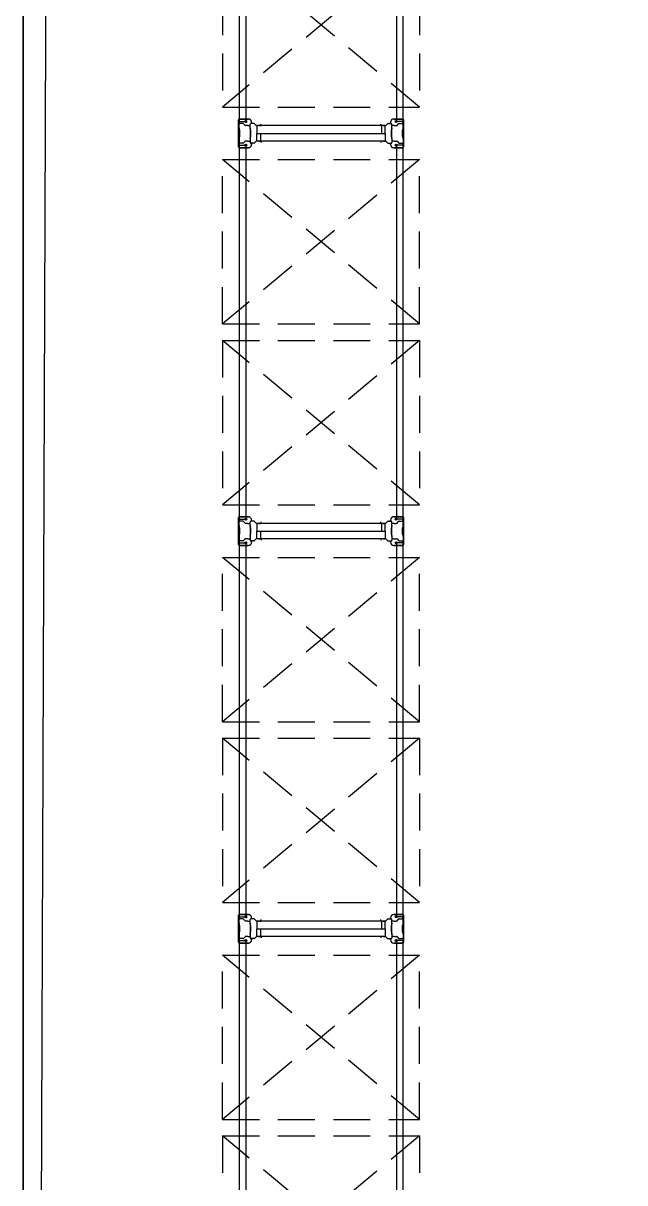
# Model space of a CAD drawing. Header units: millimetres. Extents: x 13 to 166, y 58 to 179.
# Drawn here: x 16.75 to 20.41, y 131.84 to 138.9 of the extents above; entities that cross this region are included whole.
import ezdxf

# ---------------------------------------------------------------- set-up
doc = ezdxf.new("R2010")
doc.units = ezdxf.units.MM
doc.linetypes.add('12_13_14_SB-E17-AR-A01_A02_A03-A$0$DASHED2', pattern=[0.375, 0.25, -0.125])
doc.layers.add('Rack Mecalux 2300mm (MVA-VLZ)', color=5, linetype='Continuous')

# ---------------------------------------------------------------- blocks, each defined once
blk = doc.blocks.new('Rack 2300mm Sistema Mecalux REFORZADO 120mm')
at = {"color": 253, "linetype": '12_13_14_SB-E17-AR-A01_A02_A03-A$0$DASHED2', "ltscale": 0.9}
for p, q in [((2093.97033, 1334.181217), (2092.97033, 1334.181217)), ((2092.97033, 1334.181217), (2092.97033, 1332.981217)), ((2092.97033, 1332.981217), (2093.97033, 1334.181217)), ((2093.97033, 1332.981217), (2092.97033, 1334.181217)), ((2093.97033, 1334.181217), (2093.97033, 1332.981217)), ((2094.07033, 1334.181217), (2095.07033, 1334.181217)), ((2095.07033, 1332.981217), (2094.07033, 1334.181217)), ((2094.07033, 1332.981217), (2095.07033, 1334.181217)), ((2094.07033, 1334.181217), (2094.07033, 1332.981217)), ((2095.07033, 1334.181217), (2095.07033, 1332.981217)), ((2093.97033, 1332.981217), (2092.97033, 1332.981217)), ((2094.07033, 1332.981217), (2095.07033, 1332.981217))]:
    blk.add_line(p, q, dxfattribs=at)
at = {"color": 252}
for p, q in [((2092.72313, 1334.023967), (2092.72313, 1334.078967)), ((2092.72813, 1334.083967), (2092.89253, 1334.083967)), ((2095.16313, 1334.080217), (2092.87353, 1334.080217)), ((2092.89753, 1334.078967), (2092.89753, 1334.023967)), ((2095.14313, 1334.078967), (2095.14313, 1334.023967)), ((2095.31253, 1334.083967), (2095.14813, 1334.083967)), ((2095.31753, 1334.023967), (2095.31753, 1334.078967)), ((2095.15813, 1334.040218), (2092.88253, 1334.040218)), ((2092.75033, 1334.003967), (2092.74313, 1334.003967)), ((2092.763503, 1333.948826), (2092.810306, 1333.948826)), ((2092.87753, 1334.003967), (2092.87033, 1334.003967)), ((2095.16313, 1334.003967), (2095.17033, 1334.003967)), ((2095.183503, 1333.94877), (2095.230306, 1333.94877)), ((2095.29033, 1334.003967), (2095.29753, 1334.003967)), ((2092.857158, 1333.213608), (2092.810354, 1333.213608)), ((2095.277158, 1333.213553), (2095.230354, 1333.213553)), ((2092.72313, 1333.138467), (2092.72313, 1333.083467)), ((2092.75033, 1333.158467), (2092.74313, 1333.158467)), ((2092.87753, 1333.158467), (2092.87033, 1333.158467)), ((2095.15813, 1333.122217), (2092.88253, 1333.122217)), ((2092.89753, 1333.083467), (2092.89753, 1333.138467)), ((2095.14313, 1333.083467), (2095.14313, 1333.138467)), ((2095.16313, 1333.158467), (2095.17033, 1333.158467)), ((2095.29033, 1333.158467), (2095.29753, 1333.158467)), ((2095.31753, 1333.138467), (2095.31753, 1333.083467)), ((2092.72813, 1333.078467), (2092.89253, 1333.078467)), ((2095.16313, 1333.082217), (2092.87353, 1333.082217)), ((2095.31253, 1333.078467), (2095.14813, 1333.078467))]:
    blk.add_line(p, q, dxfattribs=at)
at = {"color": 252, "lineweight": 30}
for p, q in [((2092.75033, 1334.057458), (2092.75033, 1334.076894)), ((2092.76058, 1334.080644), (2092.75408, 1334.080644)), ((2092.782984, 1334.080644), (2092.76058, 1334.080644)), ((2092.77708, 1334.080644), (2092.783438, 1334.080644)), ((2092.830054, 1334.077917), (2092.790606, 1334.077917)), ((2092.837677, 1334.080644), (2092.86008, 1334.080644)), ((2092.86008, 1334.080644), (2092.86658, 1334.080644)), ((2092.87033, 1334.057458), (2092.87033, 1334.076894)), ((2095.17033, 1334.057458), (2095.17033, 1334.076894)), ((2095.18058, 1334.080644), (2095.17408, 1334.080644)), ((2095.202984, 1334.080644), (2095.18058, 1334.080644)), ((2095.210606, 1334.077917), (2095.250054, 1334.077917)), ((2095.26358, 1334.080644), (2095.257222, 1334.080644)), ((2095.257677, 1334.080644), (2095.28008, 1334.080644)), ((2095.28008, 1334.080644), (2095.28658, 1334.080644)), ((2095.29033, 1334.057458), (2095.29033, 1334.076894)), ((2092.75033, 1333.989674), (2092.75033, 1334.00911)), ((2092.762, 1334.043933), (2092.751833, 1334.053885)), ((2092.76058, 1334.01286), (2092.75408, 1334.01286)), ((2092.759753, 1334.01286), (2092.754472, 1334.01286)), ((2092.782984, 1334.01286), (2092.76058, 1334.01286)), ((2092.763503, 1334.034894), (2092.763503, 1334.04036)), ((2092.763503, 1334.026894), (2092.763503, 1334.034894)), ((2092.763503, 1334.026894), (2092.763503, 1334.01661)), ((2092.77708, 1334.01286), (2092.783438, 1334.01286)), ((2092.830054, 1334.010133), (2092.790606, 1334.010133)), ((2092.837677, 1334.01286), (2092.86008, 1334.01286)), ((2092.857158, 1334.034894), (2092.857158, 1334.04036)), ((2092.857158, 1334.026894), (2092.857158, 1334.034894)), ((2092.857158, 1334.026894), (2092.857158, 1334.01661)), ((2092.85866, 1334.043933), (2092.868828, 1334.053885)), ((2092.86008, 1334.01286), (2092.86658, 1334.01286)), ((2092.860908, 1334.01286), (2092.866188, 1334.01286)), ((2092.87033, 1333.989674), (2092.87033, 1334.00911)), ((2095.17033, 1333.989674), (2095.17033, 1334.00911)), ((2095.182, 1334.043933), (2095.171833, 1334.053885)), ((2095.18058, 1334.01286), (2095.17408, 1334.01286)), ((2095.179753, 1334.01286), (2095.174472, 1334.01286)), ((2095.202984, 1334.01286), (2095.18058, 1334.01286)), ((2095.183503, 1334.034894), (2095.183503, 1334.04036)), ((2095.183503, 1334.026894), (2095.183503, 1334.034894)), ((2095.183503, 1334.026894), (2095.183503, 1334.01661)), ((2095.210606, 1334.010133), (2095.250054, 1334.010133)), ((2095.26358, 1334.01286), (2095.257222, 1334.01286)), ((2095.257677, 1334.01286), (2095.28008, 1334.01286)), ((2095.277158, 1334.034894), (2095.277158, 1334.04036)), ((2095.277158, 1334.026894), (2095.277158, 1334.034894)), ((2095.277158, 1334.026894), (2095.277158, 1334.01661)), ((2095.27866, 1334.043933), (2095.288828, 1334.053885)), ((2095.28008, 1334.01286), (2095.28658, 1334.01286)), ((2095.280908, 1334.01286), (2095.286188, 1334.01286)), ((2095.29033, 1333.989674), (2095.29033, 1334.00911)), ((2092.762, 1333.976149), (2092.751833, 1333.986101)), ((2092.759753, 1333.945076), (2092.754472, 1333.945076)), ((2092.763503, 1333.96711), (2092.763503, 1333.972576)), ((2092.763503, 1333.95911), (2092.763503, 1333.96711)), ((2092.763503, 1333.95911), (2092.763503, 1333.948826)), ((2092.857158, 1333.96711), (2092.857158, 1333.972576)), ((2092.857158, 1333.95911), (2092.857158, 1333.96711)), ((2092.857158, 1333.95911), (2092.857158, 1333.948826)), ((2092.85866, 1333.976149), (2092.868828, 1333.986101)), ((2092.860908, 1333.945076), (2092.866188, 1333.945076)), ((2095.182, 1333.976149), (2095.171833, 1333.986101)), ((2095.179753, 1333.945076), (2095.174472, 1333.945076)), ((2095.183503, 1333.96711), (2095.183503, 1333.972576)), ((2095.183503, 1333.95911), (2095.183503, 1333.96711)), ((2095.183503, 1333.95911), (2095.183503, 1333.948826)), ((2095.277158, 1333.96711), (2095.277158, 1333.972576)), ((2095.277158, 1333.95911), (2095.277158, 1333.96711)), ((2095.277158, 1333.95911), (2095.277158, 1333.948826)), ((2095.27866, 1333.976149), (2095.288828, 1333.986101)), ((2095.280908, 1333.945076), (2095.286188, 1333.945076)), ((2092.75033, 1333.172759), (2092.75033, 1333.153324)), ((2092.762, 1333.186285), (2092.751833, 1333.176333)), ((2092.759753, 1333.217358), (2092.754472, 1333.217358)), ((2092.763503, 1333.203324), (2092.763503, 1333.213608)), ((2092.763503, 1333.203324), (2092.763503, 1333.195324)), ((2092.763503, 1333.195324), (2092.763503, 1333.189858)), ((2092.857158, 1333.203324), (2092.857158, 1333.213608)), ((2092.857158, 1333.203324), (2092.857158, 1333.195324)), ((2092.857158, 1333.195324), (2092.857158, 1333.189858)), ((2092.85866, 1333.186285), (2092.868828, 1333.176333)), ((2092.860908, 1333.217358), (2092.866188, 1333.217358)), ((2092.87033, 1333.172759), (2092.87033, 1333.153324)), ((2095.17033, 1333.172759), (2095.17033, 1333.153324)), ((2095.182, 1333.186285), (2095.171833, 1333.176333)), ((2095.179753, 1333.217358), (2095.174472, 1333.217358)), ((2095.183503, 1333.203324), (2095.183503, 1333.213608)), ((2095.183503, 1333.203324), (2095.183503, 1333.195324)), ((2095.183503, 1333.195324), (2095.183503, 1333.189858)), ((2095.277158, 1333.203324), (2095.277158, 1333.213608)), ((2095.277158, 1333.203324), (2095.277158, 1333.195324)), ((2095.277158, 1333.195324), (2095.277158, 1333.189858)), ((2095.27866, 1333.186285), (2095.288828, 1333.176333)), ((2095.280908, 1333.217358), (2095.286188, 1333.217358)), ((2095.29033, 1333.172759), (2095.29033, 1333.153324)), ((2092.75033, 1333.104975), (2092.75033, 1333.08554)), ((2092.762, 1333.118501), (2092.751833, 1333.108549)), ((2092.76058, 1333.149574), (2092.75408, 1333.149574)), ((2092.759753, 1333.149574), (2092.754472, 1333.149574)), ((2092.782984, 1333.149574), (2092.76058, 1333.149574)), ((2092.763503, 1333.13554), (2092.763503, 1333.145824)), ((2092.763503, 1333.13554), (2092.763503, 1333.12754)), ((2092.763503, 1333.12754), (2092.763503, 1333.122074)), ((2092.77708, 1333.149574), (2092.783438, 1333.149574)), ((2092.830054, 1333.1523), (2092.790606, 1333.1523)), ((2092.837677, 1333.149574), (2092.86008, 1333.149574)), ((2092.857158, 1333.13554), (2092.857158, 1333.145824)), ((2092.857158, 1333.13554), (2092.857158, 1333.12754)), ((2092.857158, 1333.12754), (2092.857158, 1333.122074)), ((2092.85866, 1333.118501), (2092.868828, 1333.108549)), ((2092.86008, 1333.149574), (2092.86658, 1333.149574)), ((2092.860908, 1333.149574), (2092.866188, 1333.149574)), ((2092.87033, 1333.104975), (2092.87033, 1333.08554)), ((2095.17033, 1333.104975), (2095.17033, 1333.08554)), ((2095.182, 1333.118501), (2095.171833, 1333.108549)), ((2095.18058, 1333.149574), (2095.17408, 1333.149574)), ((2095.179753, 1333.149574), (2095.174472, 1333.149574)), ((2095.202984, 1333.149574), (2095.18058, 1333.149574)), ((2095.183503, 1333.13554), (2095.183503, 1333.145824)), ((2095.183503, 1333.13554), (2095.183503, 1333.12754)), ((2095.183503, 1333.12754), (2095.183503, 1333.122074)), ((2095.210606, 1333.1523), (2095.250054, 1333.1523)), ((2095.26358, 1333.149574), (2095.257222, 1333.149574)), ((2095.257677, 1333.149574), (2095.28008, 1333.149574)), ((2095.277158, 1333.13554), (2095.277158, 1333.145824)), ((2095.277158, 1333.13554), (2095.277158, 1333.12754)), ((2095.277158, 1333.12754), (2095.277158, 1333.122074)), ((2095.27866, 1333.118501), (2095.288828, 1333.108549)), ((2095.28008, 1333.149574), (2095.28658, 1333.149574)), ((2095.280908, 1333.149574), (2095.286188, 1333.149574)), ((2095.29033, 1333.104975), (2095.29033, 1333.08554)), ((2092.76058, 1333.08179), (2092.75408, 1333.08179)), ((2092.782984, 1333.08179), (2092.76058, 1333.08179)), ((2092.77708, 1333.08179), (2092.783438, 1333.08179)), ((2092.830054, 1333.084516), (2092.790606, 1333.084516)), ((2092.837677, 1333.08179), (2092.86008, 1333.08179)), ((2092.86008, 1333.08179), (2092.86658, 1333.08179)), ((2095.18058, 1333.08179), (2095.17408, 1333.08179)), ((2095.202984, 1333.08179), (2095.18058, 1333.08179)), ((2095.210606, 1333.084516), (2095.250054, 1333.084516)), ((2095.26358, 1333.08179), (2095.257222, 1333.08179)), ((2095.257677, 1333.08179), (2095.28008, 1333.08179)), ((2095.28008, 1333.08179), (2095.28658, 1333.08179))]:
    blk.add_line(p, q, dxfattribs=at)
at = {"color": 252}
for points in [[(2092.86753, 1334.080217), (2092.87753, 1334.080217, -0.414214), (2092.88253, 1334.075217), (2092.88253, 1334.030217)], [(2092.86753, 1334.080217), (2092.87753, 1334.080217, -0.414214), (2092.88253, 1334.075217), (2092.88253, 1334.030217)], [(2095.17313, 1334.080217), (2095.16313, 1334.080217, 0.414214), (2095.15813, 1334.075217), (2095.15813, 1334.030217)], [(2095.17313, 1334.080217), (2095.16313, 1334.080217, 0.414214), (2095.15813, 1334.075217), (2095.15813, 1334.030217)], [(2092.86753, 1333.082217), (2092.87753, 1333.082217, 0.414214), (2092.88253, 1333.087217), (2092.88253, 1333.132217)], [(2092.86753, 1333.082217), (2092.87753, 1333.082217, 0.414214), (2092.88253, 1333.087217), (2092.88253, 1333.132217)], [(2095.17313, 1333.082217), (2095.16313, 1333.082217, -0.414214), (2095.15813, 1333.087217), (2095.15813, 1333.132217)], [(2095.17313, 1333.082217), (2095.16313, 1333.082217, -0.414214), (2095.15813, 1333.087217), (2095.15813, 1333.132217)]]:
    blk.add_lwpolyline(points, format="xyb", dxfattribs=at)
for points in [[(2092.73813, 1334.043967), (2092.74246, 1334.041467), (2092.74246, 1334.036467), (2092.73813, 1334.033967), (2092.7338, 1334.036467), (2092.7338, 1334.041467)], [(2092.88253, 1334.043967), (2092.8782, 1334.041467), (2092.8782, 1334.036467), (2092.88253, 1334.033967), (2092.88686, 1334.036467), (2092.88686, 1334.041467)], [(2095.15813, 1334.043967), (2095.16246, 1334.041467), (2095.16246, 1334.036467), (2095.15813, 1334.033967), (2095.1538, 1334.036467), (2095.1538, 1334.041467)], [(2095.30253, 1334.043967), (2095.2982, 1334.041467), (2095.2982, 1334.036467), (2095.30253, 1334.033967), (2095.30686, 1334.036467), (2095.30686, 1334.041467)], [(2092.763503, 1333.972576), (2092.810306, 1333.972576), (2092.810306, 1333.189803), (2092.763503, 1333.189858)], [(2092.857158, 1333.972576), (2092.810306, 1333.972576), (2092.810306, 1333.189803), (2092.857158, 1333.189858)], [(2095.183503, 1333.972576), (2095.230354, 1333.972576), (2095.230354, 1333.189803), (2095.183503, 1333.189858)], [(2095.277158, 1333.972576), (2095.230354, 1333.972576), (2095.230354, 1333.189803), (2095.277158, 1333.189858)], [(2092.73813, 1333.118467), (2092.74246, 1333.120967), (2092.74246, 1333.125967), (2092.73813, 1333.128467), (2092.7338, 1333.125967), (2092.7338, 1333.120967)], [(2092.88253, 1333.118467), (2092.8782, 1333.120967), (2092.8782, 1333.125967), (2092.88253, 1333.128467), (2092.88686, 1333.125967), (2092.88686, 1333.120967)], [(2095.15813, 1333.118467), (2095.16246, 1333.120967), (2095.16246, 1333.125967), (2095.15813, 1333.128467), (2095.1538, 1333.125967), (2095.1538, 1333.120967)], [(2095.30253, 1333.118467), (2095.2982, 1333.120967), (2095.2982, 1333.125967), (2095.30253, 1333.128467), (2095.30686, 1333.125967), (2095.30686, 1333.120967)]]:
    blk.add_lwpolyline(points, close=True, dxfattribs=at)
for centre in [(2092.73813, 1334.038967), (2092.88253, 1334.038967), (2095.15813, 1334.038967), (2095.30253, 1334.038967), (2092.73813, 1333.123467), (2092.88253, 1333.123467), (2095.15813, 1333.123467), (2095.30253, 1333.123467)]:
    blk.add_circle(centre, 0.00634, dxfattribs=at)
for centre, radius, start, end in [((2092.72813, 1334.078967), 0.005, 90, 180), ((2092.89253, 1334.078967), 0.005, 0, 90), ((2095.14813, 1334.078967), 0.005, 90, 180), ((2095.31253, 1334.078967), 0.005, 0, 90), ((2092.74313, 1334.023967), 0.02, 180, 270), ((2092.87753, 1334.023967), 0.02, 270, 0), ((2095.16313, 1334.023967), 0.02, 180, 270), ((2095.29753, 1334.023967), 0.02, 270, 0), ((2092.74313, 1333.138467), 0.02, 90, 180), ((2092.87753, 1333.138467), 0.02, 0, 90), ((2095.16313, 1333.138467), 0.02, 90, 180), ((2095.29753, 1333.138467), 0.02, 0, 90), ((2092.72813, 1333.083467), 0.005, 180, 270), ((2092.89253, 1333.083467), 0.005, 270, 0), ((2095.14813, 1333.083467), 0.005, 180, 270), ((2095.31253, 1333.083467), 0.005, 270, 0)]:
    blk.add_arc(centre, radius, start, end, dxfattribs=at)
at = {"color": 252, "lineweight": 30}
for centre, radius, start, end in [((2092.75408, 1334.076894), 0.00375, 90, 180), ((2092.782942, 1334.072122), 0.008522, 51.41193, 89.722789), ((2092.790606, 1334.081667), 0.00375, 225, 270.368448), ((2092.830054, 1334.081667), 0.00375, 269.631552, 315), ((2092.837718, 1334.072122), 0.008522, 90.277211, 128.58807), ((2092.86658, 1334.076894), 0.00375, 0, 90), ((2095.17408, 1334.076894), 0.00375, 90, 180), ((2095.202942, 1334.072122), 0.008522, 51.41193, 89.722789), ((2095.210606, 1334.081667), 0.00375, 225, 270.368448), ((2095.250054, 1334.081667), 0.00375, 269.631552, 315), ((2095.257718, 1334.072122), 0.008522, 90.277211, 128.58807), ((2095.28658, 1334.076894), 0.00375, 0, 90), ((2092.75533, 1334.057458), 0.005, 180, 225.612866), ((2092.75408, 1334.00911), 0.00375, 90, 180), ((2092.759753, 1334.01661), 0.00375, 270, 360), ((2092.758503, 1334.04036), 0.005, 0, 45.612866), ((2092.782942, 1334.004338), 0.008522, 51.41193, 89.722789), ((2092.790606, 1334.013883), 0.00375, 225, 270.368448), ((2092.830054, 1334.013883), 0.00375, 269.631552, 315), ((2092.837718, 1334.004338), 0.008522, 90.277211, 128.58807), ((2092.862158, 1334.04036), 0.005, 134.387134, 180), ((2092.860908, 1334.01661), 0.00375, 180, 270), ((2092.86658, 1334.00911), 0.00375, 0, 90), ((2092.86533, 1334.057458), 0.005, 314.387134, 0), ((2095.17533, 1334.057458), 0.005, 180, 225.612866), ((2095.17408, 1334.00911), 0.00375, 90, 180), ((2095.179753, 1334.01661), 0.00375, 270, 360), ((2095.178503, 1334.04036), 0.005, 0, 45.612866), ((2095.202942, 1334.004338), 0.008522, 51.41193, 89.722789), ((2095.210606, 1334.013883), 0.00375, 225, 270.368448), ((2095.250054, 1334.013883), 0.00375, 269.631552, 315), ((2095.257718, 1334.004338), 0.008522, 90.277211, 128.58807), ((2095.282158, 1334.04036), 0.005, 134.387134, 180), ((2095.280908, 1334.01661), 0.00375, 180, 270), ((2095.28658, 1334.00911), 0.00375, 0, 90), ((2095.28533, 1334.057458), 0.005, 314.387134, 0), ((2092.75533, 1333.989674), 0.005, 180, 225.612866), ((2092.759753, 1333.948826), 0.00375, 270, 360), ((2092.758503, 1333.972576), 0.005, 0, 45.612866), ((2092.862158, 1333.972576), 0.005, 134.387134, 180), ((2092.860908, 1333.948826), 0.00375, 180, 270), ((2092.86533, 1333.989674), 0.005, 314.387134, 0), ((2095.17533, 1333.989674), 0.005, 180, 225.612866), ((2095.179753, 1333.948826), 0.00375, 270, 360), ((2095.178503, 1333.972576), 0.005, 0, 45.612866), ((2095.282158, 1333.972576), 0.005, 134.387134, 180), ((2095.280908, 1333.948826), 0.00375, 180, 270), ((2095.28533, 1333.989674), 0.005, 314.387134, 0), ((2092.75533, 1333.172759), 0.005, 134.387134, 180), ((2092.759753, 1333.213608), 0.00375, 0, 90), ((2092.758503, 1333.189858), 0.005, 314.387134, 360), ((2092.860908, 1333.213608), 0.00375, 90, 180), ((2092.862158, 1333.189858), 0.005, 180, 225.612866), ((2092.86533, 1333.172759), 0.005, 0, 45.612866), ((2095.17533, 1333.172759), 0.005, 134.387134, 180), ((2095.179753, 1333.213608), 0.00375, 0, 90), ((2095.178503, 1333.189858), 0.005, 314.387134, 360), ((2095.280908, 1333.213608), 0.00375, 90, 180), ((2095.282158, 1333.189858), 0.005, 180, 225.612866), ((2095.28533, 1333.172759), 0.005, 0, 45.612866), ((2092.75408, 1333.153324), 0.00375, 180, 270), ((2092.75533, 1333.104975), 0.005, 134.387134, 180), ((2092.759753, 1333.145824), 0.00375, 0, 90), ((2092.758503, 1333.122074), 0.005, 314.387134, 360), ((2092.782942, 1333.158096), 0.008522, 270.277211, 308.58807), ((2092.790606, 1333.14855), 0.00375, 89.631552, 135), ((2092.830054, 1333.14855), 0.00375, 45, 90.368448), ((2092.837718, 1333.158096), 0.008522, 231.41193, 269.722789), ((2092.860908, 1333.145824), 0.00375, 90, 180), ((2092.862158, 1333.122074), 0.005, 180, 225.612866), ((2092.86658, 1333.153324), 0.00375, 270, 0), ((2092.86533, 1333.104975), 0.005, 0, 45.612866), ((2095.17408, 1333.153324), 0.00375, 180, 270), ((2095.17533, 1333.104975), 0.005, 134.387134, 180), ((2095.179753, 1333.145824), 0.00375, 0, 90), ((2095.178503, 1333.122074), 0.005, 314.387134, 360), ((2095.202942, 1333.158096), 0.008522, 270.277211, 308.58807), ((2095.210606, 1333.14855), 0.00375, 89.631552, 135), ((2095.250054, 1333.14855), 0.00375, 45, 90.368448), ((2095.257718, 1333.158096), 0.008522, 231.41193, 269.722789), ((2095.280908, 1333.145824), 0.00375, 90, 180), ((2095.282158, 1333.122074), 0.005, 180, 225.612866), ((2095.28658, 1333.153324), 0.00375, 270, 0), ((2095.28533, 1333.104975), 0.005, 0, 45.612866), ((2092.75408, 1333.08554), 0.00375, 180, 270), ((2092.782942, 1333.090312), 0.008522, 270.277211, 308.58807), ((2092.790606, 1333.080766), 0.00375, 89.631552, 135), ((2092.830054, 1333.080766), 0.00375, 45, 90.368448), ((2092.837718, 1333.090312), 0.008522, 231.41193, 269.722789), ((2092.86658, 1333.08554), 0.00375, 270, 0), ((2095.17408, 1333.08554), 0.00375, 180, 270), ((2095.202942, 1333.090312), 0.008522, 270.277211, 308.58807), ((2095.210606, 1333.080766), 0.00375, 89.631552, 135), ((2095.250054, 1333.080766), 0.00375, 45, 90.368448), ((2095.257718, 1333.090312), 0.008522, 231.41193, 269.722789), ((2095.28658, 1333.08554), 0.00375, 270, 0)]:
    blk.add_arc(centre, radius, start, end, dxfattribs=at)

msp = doc.modelspace()

# ---------------------------------------------------------------- linework, layer by layer
at = {"layer": 'Defpoints', "linetype": 'Continuous'}
for points in [[(16.924762, 150.465115), (16.745309, 150.465115), (16.745309, 103.439473), (76.013103, 103.439473), (97.263144, 80.357771), (97.344647, 80.432066)], [(16.924762, 150.438213), (16.924762, 150.438213), (16.751608, 103.433074), (17.364344, 103.428783), (17.361474, 103.520906)]]:
    msp.add_lwpolyline(points, dxfattribs=at)
at = {"layer": 'Defpoints', "linetype": 'Continuous', "elevation": -0.000013}
msp.add_lwpolyline([(70.182515, 103.532405), (70.182515, 103.439473), (16.745309, 103.439473), (16.745309, 150.465115), (16.924762, 150.465115)], dxfattribs=at)

# ---------------------------------------------------------------- block references
at = {"layer": 'Rack Mecalux 2300mm (MVA-VLZ)', "linetype": 'Continuous', "rotation": 90}
for p in [(1352.14059, -1954.58332), (1352.14059, -1957.00332), (1352.14059, -1959.42332), (1352.14059, -1961.84332)]:
    msp.add_blockref('Rack 2300mm Sistema Mecalux REFORZADO 120mm', p, dxfattribs=at)

doc.saveas('drawing.dxf')
